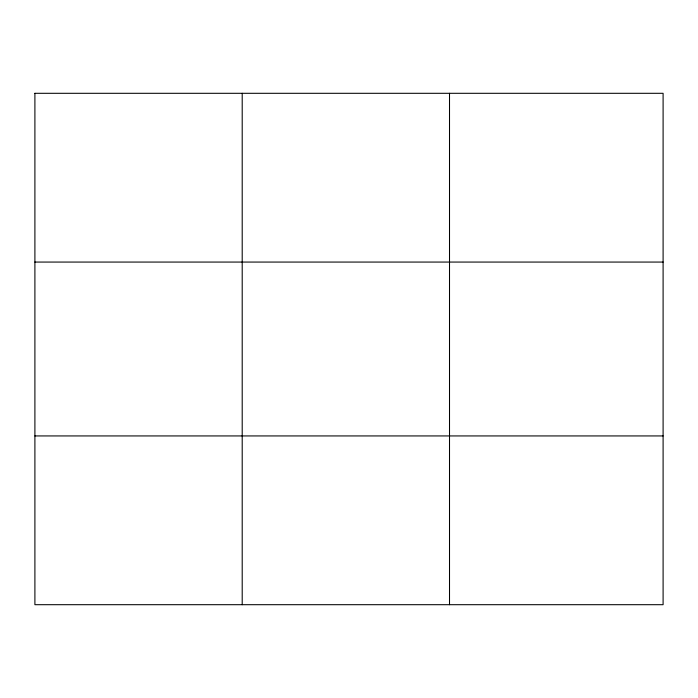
<?xml version="1.0" encoding="UTF-8"?>
<svg xmlns="http://www.w3.org/2000/svg" width="698" height="698" viewBox="0 0 698 698"><rect width="100%" height="100%" fill="white"/><g stroke="black" fill="none" stroke-linecap="round" stroke-linejoin="round"><path stroke-width="1.05" d="M242.206 93.305L242.206 604.695M449.512 93.305L449.512 604.695M34.9 93.305L663.1 93.305L663.1 604.695L34.9 604.695L34.9 93.305M34.9 262.064L663.1 262.064M34.9 435.936L663.1 435.936"/></g></svg>
